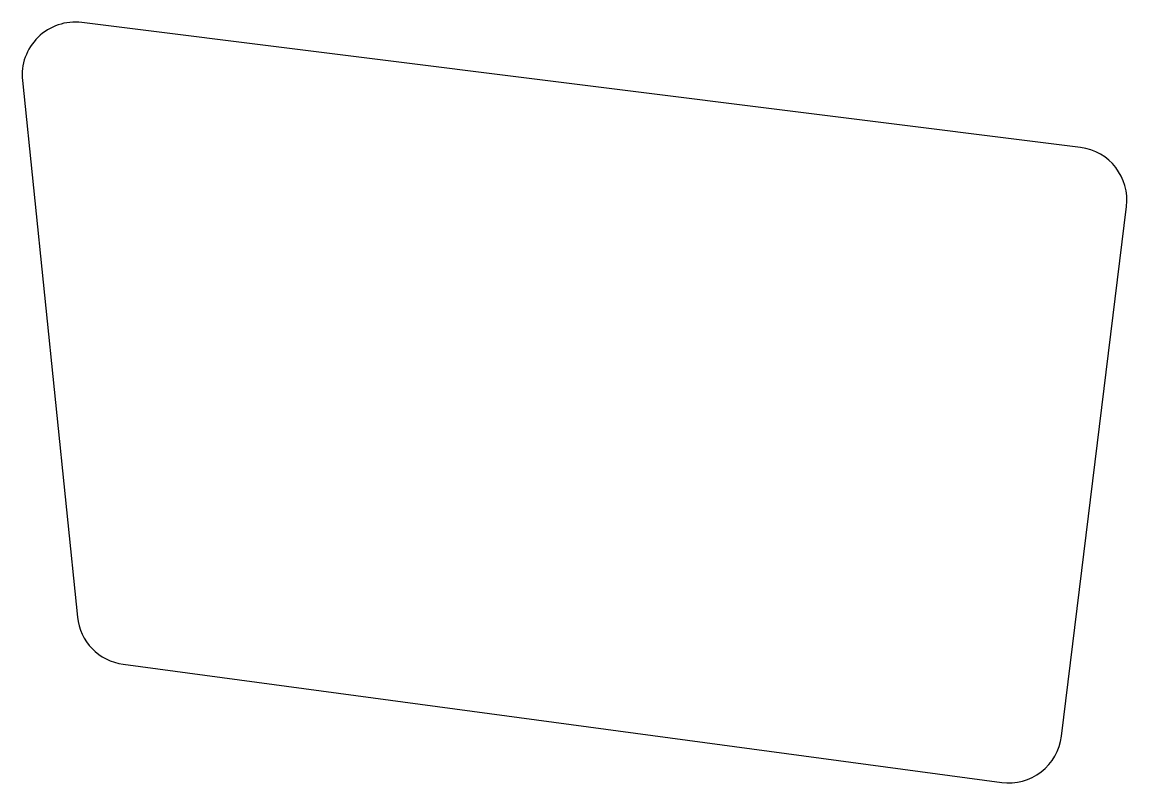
# Model space of a CAD drawing. Header units: millimetres. Extents: x 74.3 to 136.7, y -29.8 to 13.1.
import ezdxf

# ---------------------------------------------------------------- set-up
doc = ezdxf.new("R2010")
doc.units = ezdxf.units.MM

msp = doc.modelspace()

# ---------------------------------------------------------------- linework, layer by layer
for p, q in [((134.034, 6.042), (77.673, 13.1)), ((74.316, 9.818), (77.422, -20.482)), ((132.97, -27.215), (136.638, 2.7)), ((80.006, -23.149), (129.592, -29.823))]:
    msp.add_line(p, q)
for centre, start, end in [((77.3, 10.123), 82.86156, 185.85331), ((133.661, 3.065), 353.00777, 82.86156), ((80.407, -20.176), 185.85331, 262.33444), ((129.992, -26.85), 262.33444, 353.00777)]:
    msp.add_arc(centre, 3, start, end)

doc.saveas('drawing.dxf')
